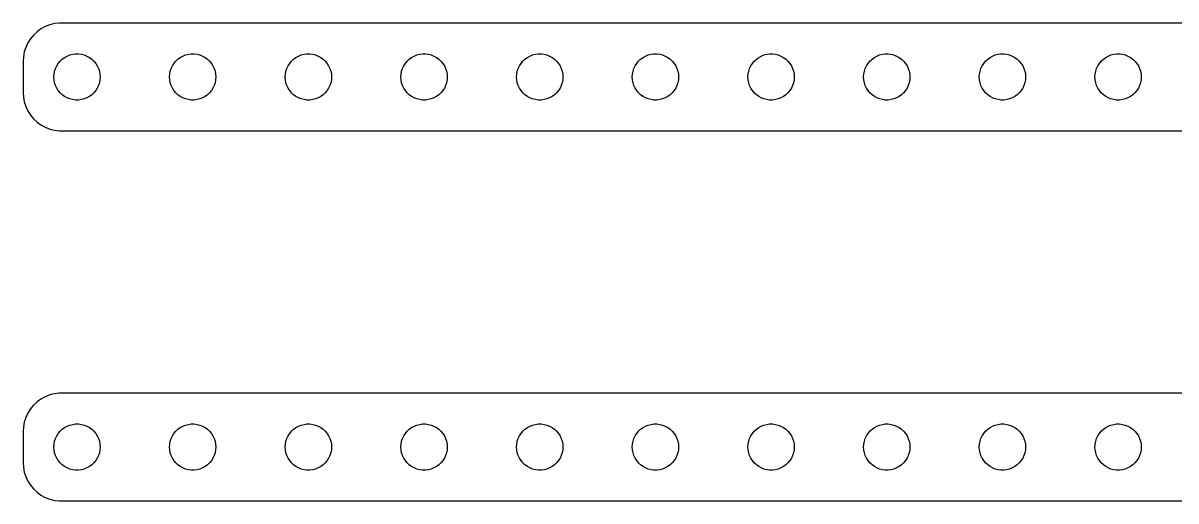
# Model space of a CAD drawing. Header units: metres. Extents: x -75 to 75, y 117 to 219.
# Drawn here: x -74.8 to 0, y 116.5 to 147.5 of the extents above; entities that cross this region are included whole.
import ezdxf

# ---------------------------------------------------------------- set-up
doc = ezdxf.new("R2010")
doc.units = ezdxf.units.M

msp = doc.modelspace()

# ---------------------------------------------------------------- linework, layer by layer
for p, q in [((-73.3144, 147.262), (-73.5896, 147.111)), ((-73.0225, 147.378), (-73.3144, 147.262)), ((-72.7184, 147.456), (-73.0225, 147.378)), ((-72.407, 147.495), (-72.7184, 147.456)), ((72.407, 147.495), (-72.407, 147.495)), ((-74.0724, 146.711), (-74.2725, 146.469)), ((-73.8436, 146.926), (-74.0724, 146.711)), ((-73.5896, 147.111), (-73.8436, 146.926)), ((-74.5744, 145.92), (-74.6714, 145.622)), ((-74.4408, 146.204), (-74.5744, 145.92)), ((-74.2725, 146.469), (-74.4408, 146.204)), ((-74.7303, 145.313), (-74.75, 145)), ((-74.6714, 145.622), (-74.7303, 145.313)), ((-72.4635, 144.882), (-72.3434, 145.027)), ((-72.3434, 145.027), (-72.2061, 145.156)), ((-72.2061, 145.156), (-72.0537, 145.266)), ((-72.0537, 145.266), (-71.8887, 145.357)), ((-71.8887, 145.357), (-71.7135, 145.427)), ((-71.7135, 145.427), (-71.5311, 145.473)), ((-71.5311, 145.473), (-71.3442, 145.497)), ((-71.3442, 145.497), (-71.1558, 145.497)), ((-71.1558, 145.497), (-70.9689, 145.473)), ((-70.9689, 145.473), (-70.7865, 145.427)), ((-70.7865, 145.427), (-70.6113, 145.357)), ((-70.6113, 145.357), (-70.4463, 145.266)), ((-70.4463, 145.266), (-70.2939, 145.156)), ((-70.2939, 145.156), (-70.1565, 145.027)), ((-70.1565, 145.027), (-70.0365, 144.882)), ((-64.9635, 144.882), (-64.8434, 145.027)), ((-64.8434, 145.027), (-64.7061, 145.156)), ((-64.7061, 145.156), (-64.5537, 145.266)), ((-64.5537, 145.266), (-64.3887, 145.357)), ((-64.3887, 145.357), (-64.2135, 145.427)), ((-64.2135, 145.427), (-64.0311, 145.473)), ((-64.0311, 145.473), (-63.8442, 145.497)), ((-63.8442, 145.497), (-63.6558, 145.497)), ((-63.6558, 145.497), (-63.4689, 145.473)), ((-63.4689, 145.473), (-63.2865, 145.427)), ((-63.2865, 145.427), (-63.1113, 145.357)), ((-63.1113, 145.357), (-62.9463, 145.266)), ((-62.9463, 145.266), (-62.7939, 145.156)), ((-62.7939, 145.156), (-62.6565, 145.027)), ((-62.6565, 145.027), (-62.5365, 144.882)), ((-57.4635, 144.882), (-57.3434, 145.027)), ((-57.3434, 145.027), (-57.2061, 145.156)), ((-57.2061, 145.156), (-57.0537, 145.266)), ((-57.0537, 145.266), (-56.8887, 145.357)), ((-56.8887, 145.357), (-56.7135, 145.427)), ((-56.7135, 145.427), (-56.5311, 145.473)), ((-56.5311, 145.473), (-56.3442, 145.497)), ((-56.3442, 145.497), (-56.1558, 145.497)), ((-56.1558, 145.497), (-55.9689, 145.473)), ((-55.9689, 145.473), (-55.7865, 145.427)), ((-55.7865, 145.427), (-55.6113, 145.357)), ((-55.6113, 145.357), (-55.4463, 145.266)), ((-55.4463, 145.266), (-55.2939, 145.156)), ((-55.2939, 145.156), (-55.1565, 145.027)), ((-55.1565, 145.027), (-55.0365, 144.882)), ((-49.9635, 144.882), (-49.8434, 145.027)), ((-49.8434, 145.027), (-49.7061, 145.156)), ((-49.7061, 145.156), (-49.5537, 145.266)), ((-49.5537, 145.266), (-49.3887, 145.357)), ((-49.3887, 145.357), (-49.2135, 145.427)), ((-49.2135, 145.427), (-49.0311, 145.473)), ((-49.0311, 145.473), (-48.8442, 145.497)), ((-48.8442, 145.497), (-48.6558, 145.497)), ((-48.6558, 145.497), (-48.4689, 145.473)), ((-48.4689, 145.473), (-48.2865, 145.427)), ((-48.2865, 145.427), (-48.1113, 145.357)), ((-48.1113, 145.357), (-47.9463, 145.266)), ((-47.9463, 145.266), (-47.7939, 145.156)), ((-47.7939, 145.156), (-47.6565, 145.027)), ((-47.6565, 145.027), (-47.5365, 144.882)), ((-42.4635, 144.882), (-42.3434, 145.027)), ((-42.3434, 145.027), (-42.2061, 145.156)), ((-42.2061, 145.156), (-42.0537, 145.266)), ((-42.0537, 145.266), (-41.8887, 145.357)), ((-41.8887, 145.357), (-41.7135, 145.427)), ((-41.7135, 145.427), (-41.5311, 145.473)), ((-41.5311, 145.473), (-41.3442, 145.497)), ((-41.3442, 145.497), (-41.1558, 145.497)), ((-41.1558, 145.497), (-40.9689, 145.473)), ((-40.9689, 145.473), (-40.7865, 145.427)), ((-40.7865, 145.427), (-40.6113, 145.357)), ((-40.6113, 145.357), (-40.4463, 145.266)), ((-40.4463, 145.266), (-40.2939, 145.156)), ((-40.2939, 145.156), (-40.1565, 145.027)), ((-40.1565, 145.027), (-40.0365, 144.882)), ((-34.9635, 144.882), (-34.8434, 145.027)), ((-34.8434, 145.027), (-34.7061, 145.156)), ((-34.7061, 145.156), (-34.5537, 145.266)), ((-34.5537, 145.266), (-34.3887, 145.357)), ((-34.3887, 145.357), (-34.2135, 145.427)), ((-34.2135, 145.427), (-34.0311, 145.473)), ((-34.0311, 145.473), (-33.8442, 145.497)), ((-33.8442, 145.497), (-33.6558, 145.497)), ((-33.6558, 145.497), (-33.4689, 145.473)), ((-33.4689, 145.473), (-33.2865, 145.427)), ((-33.2865, 145.427), (-33.1113, 145.357)), ((-33.1113, 145.357), (-32.9463, 145.266)), ((-32.9463, 145.266), (-32.7939, 145.156)), ((-32.7939, 145.156), (-32.6565, 145.027)), ((-32.6565, 145.027), (-32.5365, 144.882)), ((-27.4635, 144.882), (-27.3434, 145.027)), ((-27.3434, 145.027), (-27.2061, 145.156)), ((-27.2061, 145.156), (-27.0537, 145.266)), ((-27.0537, 145.266), (-26.8887, 145.357)), ((-26.8887, 145.357), (-26.7135, 145.427)), ((-26.7135, 145.427), (-26.5311, 145.473)), ((-26.5311, 145.473), (-26.3442, 145.497)), ((-26.3442, 145.497), (-26.1558, 145.497)), ((-26.1558, 145.497), (-25.9689, 145.473)), ((-25.9689, 145.473), (-25.7865, 145.427)), ((-25.7865, 145.427), (-25.6113, 145.357)), ((-25.6113, 145.357), (-25.4463, 145.266)), ((-25.4463, 145.266), (-25.2939, 145.156)), ((-25.2939, 145.156), (-25.1565, 145.027)), ((-25.1565, 145.027), (-25.0365, 144.882)), ((-19.9635, 144.882), (-19.8434, 145.027)), ((-19.8434, 145.027), (-19.7061, 145.156)), ((-19.7061, 145.156), (-19.5537, 145.266)), ((-19.5537, 145.266), (-19.3887, 145.357)), ((-19.3887, 145.357), (-19.2135, 145.427)), ((-19.2135, 145.427), (-19.0311, 145.473)), ((-19.0311, 145.473), (-18.8442, 145.497)), ((-18.8442, 145.497), (-18.6558, 145.497)), ((-18.6558, 145.497), (-18.4689, 145.473)), ((-18.4689, 145.473), (-18.2865, 145.427)), ((-18.2865, 145.427), (-18.1113, 145.357)), ((-18.1113, 145.357), (-17.9463, 145.266)), ((-17.9463, 145.266), (-17.7939, 145.156)), ((-17.7939, 145.156), (-17.6565, 145.027)), ((-17.6565, 145.027), (-17.5365, 144.882)), ((-12.4635, 144.882), (-12.3434, 145.027)), ((-12.3434, 145.027), (-12.2061, 145.156)), ((-12.2061, 145.156), (-12.0537, 145.266)), ((-12.0537, 145.266), (-11.8887, 145.357)), ((-11.8887, 145.357), (-11.7135, 145.427)), ((-11.7135, 145.427), (-11.5311, 145.473)), ((-11.5311, 145.473), (-11.3442, 145.497)), ((-11.3442, 145.497), (-11.1558, 145.497)), ((-11.1558, 145.497), (-10.9689, 145.473)), ((-10.9689, 145.473), (-10.7865, 145.427)), ((-10.7865, 145.427), (-10.6113, 145.357)), ((-10.6113, 145.357), (-10.4463, 145.266)), ((-10.4463, 145.266), (-10.2939, 145.156)), ((-10.2939, 145.156), (-10.1565, 145.027)), ((-10.1565, 145.027), (-10.0365, 144.882)), ((-4.96352, 144.882), (-4.84344, 145.027)), ((-4.84344, 145.027), (-4.70613, 145.156)), ((-4.70613, 145.156), (-4.55373, 145.266)), ((-4.55373, 145.266), (-4.38866, 145.357)), ((-4.38866, 145.357), (-4.21352, 145.427)), ((-4.21352, 145.427), (-4.03107, 145.473)), ((-4.03107, 145.473), (-3.84418, 145.497)), ((-3.84418, 145.497), (-3.65581, 145.497)), ((-3.65581, 145.497), (-3.46892, 145.473)), ((-3.46892, 145.473), (-3.28647, 145.427)), ((-3.28647, 145.427), (-3.11133, 145.357)), ((-3.11133, 145.357), (-2.94626, 145.266)), ((-2.94626, 145.266), (-2.79385, 145.156)), ((-2.79385, 145.156), (-2.65654, 145.027)), ((-2.65654, 145.027), (-2.53647, 144.882)), ((-74.75, 145), (-74.75, 143)), ((-72.7382, 144.188), (-72.7029, 144.373)), ((-72.7029, 144.373), (-72.6447, 144.552)), ((-72.6447, 144.552), (-72.5645, 144.723)), ((-72.5645, 144.723), (-72.4635, 144.882)), ((-70.0365, 144.882), (-69.9355, 144.723)), ((-69.9355, 144.723), (-69.8553, 144.552)), ((-69.8553, 144.552), (-69.7971, 144.373)), ((-69.7971, 144.373), (-69.7618, 144.188)), ((-65.2382, 144.188), (-65.2029, 144.373)), ((-65.2029, 144.373), (-65.1447, 144.552)), ((-65.1447, 144.552), (-65.0645, 144.723)), ((-65.0645, 144.723), (-64.9635, 144.882)), ((-62.5365, 144.882), (-62.4355, 144.723)), ((-62.4355, 144.723), (-62.3553, 144.552)), ((-62.3553, 144.552), (-62.2971, 144.373)), ((-62.2971, 144.373), (-62.2618, 144.188)), ((-57.7382, 144.188), (-57.7029, 144.373)), ((-57.7029, 144.373), (-57.6447, 144.552)), ((-57.6447, 144.552), (-57.5645, 144.723)), ((-57.5645, 144.723), (-57.4635, 144.882)), ((-55.0365, 144.882), (-54.9355, 144.723)), ((-54.9355, 144.723), (-54.8553, 144.552)), ((-54.8553, 144.552), (-54.7971, 144.373)), ((-54.7971, 144.373), (-54.7618, 144.188)), ((-50.2382, 144.188), (-50.2029, 144.373)), ((-50.2029, 144.373), (-50.1447, 144.552)), ((-50.1447, 144.552), (-50.0645, 144.723)), ((-50.0645, 144.723), (-49.9635, 144.882)), ((-47.5365, 144.882), (-47.4355, 144.723)), ((-47.4355, 144.723), (-47.3553, 144.552)), ((-47.3553, 144.552), (-47.2971, 144.373)), ((-47.2971, 144.373), (-47.2618, 144.188)), ((-42.7382, 144.188), (-42.7029, 144.373)), ((-42.7029, 144.373), (-42.6447, 144.552)), ((-42.6447, 144.552), (-42.5645, 144.723)), ((-42.5645, 144.723), (-42.4635, 144.882)), ((-40.0365, 144.882), (-39.9355, 144.723)), ((-39.9355, 144.723), (-39.8553, 144.552)), ((-39.8553, 144.552), (-39.7971, 144.373)), ((-39.7971, 144.373), (-39.7618, 144.188)), ((-35.2382, 144.188), (-35.2029, 144.373)), ((-35.2029, 144.373), (-35.1447, 144.552)), ((-35.1447, 144.552), (-35.0645, 144.723)), ((-35.0645, 144.723), (-34.9635, 144.882)), ((-32.5365, 144.882), (-32.4355, 144.723)), ((-32.4355, 144.723), (-32.3553, 144.552)), ((-32.3553, 144.552), (-32.2971, 144.373)), ((-32.2971, 144.373), (-32.2618, 144.188)), ((-27.7382, 144.188), (-27.7029, 144.373)), ((-27.7029, 144.373), (-27.6447, 144.552)), ((-27.6447, 144.552), (-27.5645, 144.723)), ((-27.5645, 144.723), (-27.4635, 144.882)), ((-25.0365, 144.882), (-24.9355, 144.723)), ((-24.9355, 144.723), (-24.8553, 144.552)), ((-24.8553, 144.552), (-24.7971, 144.373)), ((-24.7971, 144.373), (-24.7618, 144.188)), ((-20.2382, 144.188), (-20.2029, 144.373)), ((-20.2029, 144.373), (-20.1447, 144.552)), ((-20.1447, 144.552), (-20.0645, 144.723)), ((-20.0645, 144.723), (-19.9635, 144.882)), ((-17.5365, 144.882), (-17.4355, 144.723)), ((-17.4355, 144.723), (-17.3553, 144.552)), ((-17.3553, 144.552), (-17.2971, 144.373)), ((-17.2971, 144.373), (-17.2618, 144.188)), ((-12.7382, 144.188), (-12.7029, 144.373)), ((-12.7029, 144.373), (-12.6447, 144.552)), ((-12.6447, 144.552), (-12.5645, 144.723)), ((-12.5645, 144.723), (-12.4635, 144.882)), ((-10.0365, 144.882), (-9.93553, 144.723)), ((-9.93553, 144.723), (-9.85533, 144.552)), ((-9.85533, 144.552), (-9.79712, 144.373)), ((-9.79712, 144.373), (-9.76183, 144.188)), ((-5.23816, 144.188), (-5.20287, 144.373)), ((-5.20287, 144.373), (-5.14465, 144.552)), ((-5.14465, 144.552), (-5.06445, 144.723)), ((-5.06445, 144.723), (-4.96352, 144.882)), ((-2.53647, 144.882), (-2.43553, 144.723)), ((-2.43553, 144.723), (-2.35533, 144.552)), ((-2.35533, 144.552), (-2.29712, 144.373)), ((-2.29712, 144.373), (-2.26183, 144.188)), ((-72.75, 144), (-72.7382, 144.188)), ((-72.7382, 143.812), (-72.75, 144)), ((-72.7029, 143.627), (-72.7382, 143.812)), ((-72.6447, 143.448), (-72.7029, 143.627)), ((-69.7971, 143.627), (-69.8553, 143.448)), ((-69.7618, 143.812), (-69.7971, 143.627)), ((-69.7618, 144.188), (-69.75, 144)), ((-69.75, 144), (-69.7618, 143.812)), ((-65.25, 144), (-65.2382, 144.188)), ((-65.2382, 143.812), (-65.25, 144)), ((-65.2029, 143.627), (-65.2382, 143.812)), ((-65.1447, 143.448), (-65.2029, 143.627)), ((-62.2971, 143.627), (-62.3553, 143.448)), ((-62.2618, 143.812), (-62.2971, 143.627)), ((-62.2618, 144.188), (-62.25, 144)), ((-62.25, 144), (-62.2618, 143.812)), ((-57.75, 144), (-57.7382, 144.188)), ((-57.7382, 143.812), (-57.75, 144)), ((-57.7029, 143.627), (-57.7382, 143.812)), ((-57.6447, 143.448), (-57.7029, 143.627)), ((-54.7971, 143.627), (-54.8553, 143.448)), ((-54.7618, 143.812), (-54.7971, 143.627)), ((-54.7618, 144.188), (-54.75, 144)), ((-54.75, 144), (-54.7618, 143.812)), ((-50.25, 144), (-50.2382, 144.188)), ((-50.2382, 143.812), (-50.25, 144)), ((-50.2029, 143.627), (-50.2382, 143.812)), ((-50.1447, 143.448), (-50.2029, 143.627)), ((-47.2971, 143.627), (-47.3553, 143.448)), ((-47.2618, 143.812), (-47.2971, 143.627)), ((-47.2618, 144.188), (-47.25, 144)), ((-47.25, 144), (-47.2618, 143.812)), ((-42.75, 144), (-42.7382, 144.188)), ((-42.7382, 143.812), (-42.75, 144)), ((-42.7029, 143.627), (-42.7382, 143.812)), ((-42.6447, 143.448), (-42.7029, 143.627)), ((-39.7971, 143.627), (-39.8553, 143.448)), ((-39.7618, 143.812), (-39.7971, 143.627)), ((-39.7618, 144.188), (-39.75, 144)), ((-39.75, 144), (-39.7618, 143.812)), ((-35.25, 144), (-35.2382, 144.188)), ((-35.2382, 143.812), (-35.25, 144)), ((-35.2029, 143.627), (-35.2382, 143.812)), ((-35.1447, 143.448), (-35.2029, 143.627)), ((-32.2971, 143.627), (-32.3553, 143.448)), ((-32.2618, 143.812), (-32.2971, 143.627)), ((-32.2618, 144.188), (-32.25, 144)), ((-32.25, 144), (-32.2618, 143.812)), ((-27.75, 144), (-27.7382, 144.188)), ((-27.7382, 143.812), (-27.75, 144)), ((-27.7029, 143.627), (-27.7382, 143.812)), ((-27.6447, 143.448), (-27.7029, 143.627)), ((-24.7971, 143.627), (-24.8553, 143.448)), ((-24.7618, 143.812), (-24.7971, 143.627)), ((-24.7618, 144.188), (-24.75, 144)), ((-24.75, 144), (-24.7618, 143.812)), ((-20.25, 144), (-20.2382, 144.188)), ((-20.2382, 143.812), (-20.25, 144)), ((-20.2029, 143.627), (-20.2382, 143.812)), ((-20.1447, 143.448), (-20.2029, 143.627)), ((-17.2971, 143.627), (-17.3553, 143.448)), ((-17.2618, 143.812), (-17.2971, 143.627)), ((-17.2618, 144.188), (-17.25, 144)), ((-17.25, 144), (-17.2618, 143.812)), ((-12.75, 144), (-12.7382, 144.188)), ((-12.7382, 143.812), (-12.75, 144)), ((-12.7029, 143.627), (-12.7382, 143.812)), ((-12.6447, 143.448), (-12.7029, 143.627)), ((-9.79712, 143.627), (-9.85533, 143.448)), ((-9.76183, 143.812), (-9.79712, 143.627)), ((-9.76183, 144.188), (-9.75, 144)), ((-9.75, 144), (-9.76183, 143.812)), ((-5.25, 144), (-5.23816, 144.188)), ((-5.23816, 143.812), (-5.25, 144)), ((-5.20287, 143.627), (-5.23816, 143.812)), ((-5.14465, 143.448), (-5.20287, 143.627)), ((-2.29712, 143.627), (-2.35533, 143.448)), ((-2.26183, 143.812), (-2.29712, 143.627)), ((-2.26183, 144.188), (-2.25, 144)), ((-2.25, 144), (-2.26183, 143.812)), ((-74.75, 143), (-74.7303, 142.687)), ((-72.5645, 143.277), (-72.6447, 143.448)), ((-72.4635, 143.118), (-72.5645, 143.277)), ((-72.3434, 142.973), (-72.4635, 143.118)), ((-72.2061, 142.844), (-72.3434, 142.973)), ((-72.0537, 142.734), (-72.2061, 142.844)), ((-70.2939, 142.844), (-70.4463, 142.734)), ((-70.1565, 142.973), (-70.2939, 142.844)), ((-70.0365, 143.118), (-70.1565, 142.973)), ((-69.9355, 143.277), (-70.0365, 143.118)), ((-69.8553, 143.448), (-69.9355, 143.277)), ((-65.0645, 143.277), (-65.1447, 143.448)), ((-64.9635, 143.118), (-65.0645, 143.277)), ((-64.8434, 142.973), (-64.9635, 143.118)), ((-64.7061, 142.844), (-64.8434, 142.973)), ((-64.5537, 142.734), (-64.7061, 142.844)), ((-62.7939, 142.844), (-62.9463, 142.734)), ((-62.6565, 142.973), (-62.7939, 142.844)), ((-62.5365, 143.118), (-62.6565, 142.973)), ((-62.4355, 143.277), (-62.5365, 143.118)), ((-62.3553, 143.448), (-62.4355, 143.277)), ((-57.5645, 143.277), (-57.6447, 143.448)), ((-57.4635, 143.118), (-57.5645, 143.277)), ((-57.3434, 142.973), (-57.4635, 143.118)), ((-57.2061, 142.844), (-57.3434, 142.973)), ((-57.0537, 142.734), (-57.2061, 142.844)), ((-55.2939, 142.844), (-55.4463, 142.734)), ((-55.1565, 142.973), (-55.2939, 142.844)), ((-55.0365, 143.118), (-55.1565, 142.973)), ((-54.9355, 143.277), (-55.0365, 143.118)), ((-54.8553, 143.448), (-54.9355, 143.277)), ((-50.0645, 143.277), (-50.1447, 143.448)), ((-49.9635, 143.118), (-50.0645, 143.277)), ((-49.8434, 142.973), (-49.9635, 143.118)), ((-49.7061, 142.844), (-49.8434, 142.973)), ((-49.5537, 142.734), (-49.7061, 142.844)), ((-47.7939, 142.844), (-47.9463, 142.734)), ((-47.6565, 142.973), (-47.7939, 142.844)), ((-47.5365, 143.118), (-47.6565, 142.973)), ((-47.4355, 143.277), (-47.5365, 143.118)), ((-47.3553, 143.448), (-47.4355, 143.277)), ((-42.5645, 143.277), (-42.6447, 143.448)), ((-42.4635, 143.118), (-42.5645, 143.277)), ((-42.3434, 142.973), (-42.4635, 143.118)), ((-42.2061, 142.844), (-42.3434, 142.973)), ((-42.0537, 142.734), (-42.2061, 142.844)), ((-40.2939, 142.844), (-40.4463, 142.734)), ((-40.1565, 142.973), (-40.2939, 142.844)), ((-40.0365, 143.118), (-40.1565, 142.973)), ((-39.9355, 143.277), (-40.0365, 143.118)), ((-39.8553, 143.448), (-39.9355, 143.277)), ((-35.0645, 143.277), (-35.1447, 143.448)), ((-34.9635, 143.118), (-35.0645, 143.277)), ((-34.8434, 142.973), (-34.9635, 143.118)), ((-34.7061, 142.844), (-34.8434, 142.973)), ((-34.5537, 142.734), (-34.7061, 142.844)), ((-32.7939, 142.844), (-32.9463, 142.734)), ((-32.6565, 142.973), (-32.7939, 142.844)), ((-32.5365, 143.118), (-32.6565, 142.973)), ((-32.4355, 143.277), (-32.5365, 143.118)), ((-32.3553, 143.448), (-32.4355, 143.277)), ((-27.5645, 143.277), (-27.6447, 143.448)), ((-27.4635, 143.118), (-27.5645, 143.277)), ((-27.3434, 142.973), (-27.4635, 143.118)), ((-27.2061, 142.844), (-27.3434, 142.973)), ((-27.0537, 142.734), (-27.2061, 142.844)), ((-25.2939, 142.844), (-25.4463, 142.734)), ((-25.1565, 142.973), (-25.2939, 142.844)), ((-25.0365, 143.118), (-25.1565, 142.973)), ((-24.9355, 143.277), (-25.0365, 143.118)), ((-24.8553, 143.448), (-24.9355, 143.277)), ((-20.0645, 143.277), (-20.1447, 143.448)), ((-19.9635, 143.118), (-20.0645, 143.277)), ((-19.8434, 142.973), (-19.9635, 143.118)), ((-19.7061, 142.844), (-19.8434, 142.973)), ((-19.5537, 142.734), (-19.7061, 142.844)), ((-17.7939, 142.844), (-17.9463, 142.734)), ((-17.6565, 142.973), (-17.7939, 142.844)), ((-17.5365, 143.118), (-17.6565, 142.973)), ((-17.4355, 143.277), (-17.5365, 143.118)), ((-17.3553, 143.448), (-17.4355, 143.277)), ((-12.5645, 143.277), (-12.6447, 143.448)), ((-12.4635, 143.118), (-12.5645, 143.277)), ((-12.3434, 142.973), (-12.4635, 143.118)), ((-12.2061, 142.844), (-12.3434, 142.973)), ((-12.0537, 142.734), (-12.2061, 142.844)), ((-10.2939, 142.844), (-10.4463, 142.734)), ((-10.1565, 142.973), (-10.2939, 142.844)), ((-10.0365, 143.118), (-10.1565, 142.973)), ((-9.93553, 143.277), (-10.0365, 143.118)), ((-9.85533, 143.448), (-9.93553, 143.277)), ((-5.06445, 143.277), (-5.14465, 143.448)), ((-4.96352, 143.118), (-5.06445, 143.277)), ((-4.84344, 142.973), (-4.96352, 143.118)), ((-4.70613, 142.844), (-4.84344, 142.973)), ((-4.55373, 142.734), (-4.70613, 142.844)), ((-2.79385, 142.844), (-2.94626, 142.734)), ((-2.65654, 142.973), (-2.79385, 142.844)), ((-2.53647, 143.118), (-2.65654, 142.973)), ((-2.43553, 143.277), (-2.53647, 143.118)), ((-2.35533, 143.448), (-2.43553, 143.277)), ((-74.7303, 142.687), (-74.6714, 142.378)), ((-74.6714, 142.378), (-74.5744, 142.08)), ((-74.5744, 142.08), (-74.4408, 141.796)), ((-71.8887, 142.643), (-72.0537, 142.734)), ((-71.7135, 142.573), (-71.8887, 142.643)), ((-71.5311, 142.527), (-71.7135, 142.573)), ((-71.3442, 142.503), (-71.5311, 142.527)), ((-71.1558, 142.503), (-71.3442, 142.503)), ((-70.9689, 142.527), (-71.1558, 142.503)), ((-70.7865, 142.573), (-70.9689, 142.527)), ((-70.6113, 142.643), (-70.7865, 142.573)), ((-70.4463, 142.734), (-70.6113, 142.643)), ((-64.3887, 142.643), (-64.5537, 142.734)), ((-64.2135, 142.573), (-64.3887, 142.643)), ((-64.0311, 142.527), (-64.2135, 142.573)), ((-63.8442, 142.503), (-64.0311, 142.527)), ((-63.6558, 142.503), (-63.8442, 142.503)), ((-63.4689, 142.527), (-63.6558, 142.503)), ((-63.2865, 142.573), (-63.4689, 142.527)), ((-63.1113, 142.643), (-63.2865, 142.573)), ((-62.9463, 142.734), (-63.1113, 142.643)), ((-56.8887, 142.643), (-57.0537, 142.734)), ((-56.7135, 142.573), (-56.8887, 142.643)), ((-56.5311, 142.527), (-56.7135, 142.573)), ((-56.3442, 142.503), (-56.5311, 142.527)), ((-56.1558, 142.503), (-56.3442, 142.503)), ((-55.9689, 142.527), (-56.1558, 142.503)), ((-55.7865, 142.573), (-55.9689, 142.527)), ((-55.6113, 142.643), (-55.7865, 142.573)), ((-55.4463, 142.734), (-55.6113, 142.643)), ((-49.3887, 142.643), (-49.5537, 142.734)), ((-49.2135, 142.573), (-49.3887, 142.643)), ((-49.0311, 142.527), (-49.2135, 142.573)), ((-48.8442, 142.503), (-49.0311, 142.527)), ((-48.6558, 142.503), (-48.8442, 142.503)), ((-48.4689, 142.527), (-48.6558, 142.503)), ((-48.2865, 142.573), (-48.4689, 142.527)), ((-48.1113, 142.643), (-48.2865, 142.573)), ((-47.9463, 142.734), (-48.1113, 142.643)), ((-41.8887, 142.643), (-42.0537, 142.734)), ((-41.7135, 142.573), (-41.8887, 142.643)), ((-41.5311, 142.527), (-41.7135, 142.573)), ((-41.3442, 142.503), (-41.5311, 142.527)), ((-41.1558, 142.503), (-41.3442, 142.503)), ((-40.9689, 142.527), (-41.1558, 142.503)), ((-40.7865, 142.573), (-40.9689, 142.527)), ((-40.6113, 142.643), (-40.7865, 142.573)), ((-40.4463, 142.734), (-40.6113, 142.643)), ((-34.3887, 142.643), (-34.5537, 142.734)), ((-34.2135, 142.573), (-34.3887, 142.643)), ((-34.0311, 142.527), (-34.2135, 142.573)), ((-33.8442, 142.503), (-34.0311, 142.527)), ((-33.6558, 142.503), (-33.8442, 142.503)), ((-33.4689, 142.527), (-33.6558, 142.503)), ((-33.2865, 142.573), (-33.4689, 142.527)), ((-33.1113, 142.643), (-33.2865, 142.573)), ((-32.9463, 142.734), (-33.1113, 142.643)), ((-26.8887, 142.643), (-27.0537, 142.734)), ((-26.7135, 142.573), (-26.8887, 142.643)), ((-26.5311, 142.527), (-26.7135, 142.573)), ((-26.3442, 142.503), (-26.5311, 142.527)), ((-26.1558, 142.503), (-26.3442, 142.503)), ((-25.9689, 142.527), (-26.1558, 142.503)), ((-25.7865, 142.573), (-25.9689, 142.527)), ((-25.6113, 142.643), (-25.7865, 142.573)), ((-25.4463, 142.734), (-25.6113, 142.643)), ((-19.3887, 142.643), (-19.5537, 142.734)), ((-19.2135, 142.573), (-19.3887, 142.643)), ((-19.0311, 142.527), (-19.2135, 142.573)), ((-18.8442, 142.503), (-19.0311, 142.527)), ((-18.6558, 142.503), (-18.8442, 142.503)), ((-18.4689, 142.527), (-18.6558, 142.503)), ((-18.2865, 142.573), (-18.4689, 142.527)), ((-18.1113, 142.643), (-18.2865, 142.573)), ((-17.9463, 142.734), (-18.1113, 142.643)), ((-11.8887, 142.643), (-12.0537, 142.734)), ((-11.7135, 142.573), (-11.8887, 142.643)), ((-11.5311, 142.527), (-11.7135, 142.573)), ((-11.3442, 142.503), (-11.5311, 142.527)), ((-11.1558, 142.503), (-11.3442, 142.503)), ((-10.9689, 142.527), (-11.1558, 142.503)), ((-10.7865, 142.573), (-10.9689, 142.527)), ((-10.6113, 142.643), (-10.7865, 142.573)), ((-10.4463, 142.734), (-10.6113, 142.643)), ((-4.38866, 142.643), (-4.55373, 142.734)), ((-4.21352, 142.573), (-4.38866, 142.643)), ((-4.03107, 142.527), (-4.21352, 142.573)), ((-3.84418, 142.503), (-4.03107, 142.527)), ((-3.65581, 142.503), (-3.84418, 142.503)), ((-3.46892, 142.527), (-3.65581, 142.503)), ((-3.28647, 142.573), (-3.46892, 142.527)), ((-3.11133, 142.643), (-3.28647, 142.573)), ((-2.94626, 142.734), (-3.11133, 142.643)), ((-74.4408, 141.796), (-74.2725, 141.531)), ((-74.2725, 141.531), (-74.0724, 141.289)), ((-74.0724, 141.289), (-73.8436, 141.074)), ((-73.8436, 141.074), (-73.5896, 140.889)), ((-73.5896, 140.889), (-73.3144, 140.738)), ((-73.3144, 140.738), (-73.0225, 140.622)), ((-73.0225, 140.622), (-72.7184, 140.544)), ((-72.7184, 140.544), (-72.407, 140.505)), ((-72.407, 140.505), (72.407, 140.505)), ((-73.0225, 123.378), (-73.3144, 123.262)), ((-72.7184, 123.456), (-73.0225, 123.378)), ((-72.407, 123.495), (-72.7184, 123.456)), ((72.407, 123.495), (-72.407, 123.495)), ((-74.0724, 122.711), (-74.2725, 122.469)), ((-73.8436, 122.926), (-74.0724, 122.711)), ((-73.5896, 123.111), (-73.8436, 122.926)), ((-73.3144, 123.262), (-73.5896, 123.111)), ((-74.5744, 121.92), (-74.6714, 121.622)), ((-74.4408, 122.204), (-74.5744, 121.92)), ((-74.2725, 122.469), (-74.4408, 122.204)), ((-74.7303, 121.313), (-74.75, 121)), ((-74.6714, 121.622), (-74.7303, 121.313)), ((-72.3434, 121.027), (-72.2061, 121.156)), ((-72.2061, 121.156), (-72.0537, 121.266)), ((-72.0537, 121.266), (-71.8887, 121.357)), ((-71.8887, 121.357), (-71.7135, 121.427)), ((-71.7135, 121.427), (-71.5311, 121.473)), ((-71.5311, 121.473), (-71.3442, 121.497)), ((-71.3442, 121.497), (-71.1558, 121.497)), ((-71.1558, 121.497), (-70.9689, 121.473)), ((-70.9689, 121.473), (-70.7865, 121.427)), ((-70.7865, 121.427), (-70.6113, 121.357)), ((-70.6113, 121.357), (-70.4463, 121.266)), ((-70.4463, 121.266), (-70.2939, 121.156)), ((-70.2939, 121.156), (-70.1565, 121.027)), ((-64.8434, 121.027), (-64.7061, 121.156)), ((-64.7061, 121.156), (-64.5537, 121.266)), ((-64.5537, 121.266), (-64.3887, 121.357)), ((-64.3887, 121.357), (-64.2135, 121.427)), ((-64.2135, 121.427), (-64.0311, 121.473)), ((-64.0311, 121.473), (-63.8442, 121.497)), ((-63.8442, 121.497), (-63.6558, 121.497)), ((-63.6558, 121.497), (-63.4689, 121.473)), ((-63.4689, 121.473), (-63.2865, 121.427)), ((-63.2865, 121.427), (-63.1113, 121.357)), ((-63.1113, 121.357), (-62.9463, 121.266)), ((-62.9463, 121.266), (-62.7939, 121.156)), ((-62.7939, 121.156), (-62.6565, 121.027)), ((-57.3434, 121.027), (-57.2061, 121.156)), ((-57.2061, 121.156), (-57.0537, 121.266)), ((-57.0537, 121.266), (-56.8887, 121.357)), ((-56.8887, 121.357), (-56.7135, 121.427)), ((-56.7135, 121.427), (-56.5311, 121.473)), ((-56.5311, 121.473), (-56.3442, 121.497)), ((-56.3442, 121.497), (-56.1558, 121.497)), ((-56.1558, 121.497), (-55.9689, 121.473)), ((-55.9689, 121.473), (-55.7865, 121.427)), ((-55.7865, 121.427), (-55.6113, 121.357)), ((-55.6113, 121.357), (-55.4463, 121.266)), ((-55.4463, 121.266), (-55.2939, 121.156)), ((-55.2939, 121.156), (-55.1565, 121.027)), ((-49.8434, 121.027), (-49.7061, 121.156)), ((-49.7061, 121.156), (-49.5537, 121.266)), ((-49.5537, 121.266), (-49.3887, 121.357)), ((-49.3887, 121.357), (-49.2135, 121.427)), ((-49.2135, 121.427), (-49.0311, 121.473)), ((-49.0311, 121.473), (-48.8442, 121.497)), ((-48.8442, 121.497), (-48.6558, 121.497)), ((-48.6558, 121.497), (-48.4689, 121.473)), ((-48.4689, 121.473), (-48.2865, 121.427)), ((-48.2865, 121.427), (-48.1113, 121.357)), ((-48.1113, 121.357), (-47.9463, 121.266)), ((-47.9463, 121.266), (-47.7939, 121.156)), ((-47.7939, 121.156), (-47.6565, 121.027)), ((-42.3434, 121.027), (-42.2061, 121.156)), ((-42.2061, 121.156), (-42.0537, 121.266)), ((-42.0537, 121.266), (-41.8887, 121.357)), ((-41.8887, 121.357), (-41.7135, 121.427)), ((-41.7135, 121.427), (-41.5311, 121.473)), ((-41.5311, 121.473), (-41.3442, 121.497)), ((-41.3442, 121.497), (-41.1558, 121.497)), ((-41.1558, 121.497), (-40.9689, 121.473)), ((-40.9689, 121.473), (-40.7865, 121.427)), ((-40.7865, 121.427), (-40.6113, 121.357)), ((-40.6113, 121.357), (-40.4463, 121.266)), ((-40.4463, 121.266), (-40.2939, 121.156)), ((-40.2939, 121.156), (-40.1565, 121.027)), ((-34.8434, 121.027), (-34.7061, 121.156)), ((-34.7061, 121.156), (-34.5537, 121.266)), ((-34.5537, 121.266), (-34.3887, 121.357)), ((-34.3887, 121.357), (-34.2135, 121.427)), ((-34.2135, 121.427), (-34.0311, 121.473)), ((-34.0311, 121.473), (-33.8442, 121.497)), ((-33.8442, 121.497), (-33.6558, 121.497)), ((-33.6558, 121.497), (-33.4689, 121.473)), ((-33.4689, 121.473), (-33.2865, 121.427)), ((-33.2865, 121.427), (-33.1113, 121.357)), ((-33.1113, 121.357), (-32.9463, 121.266)), ((-32.9463, 121.266), (-32.7939, 121.156)), ((-32.7939, 121.156), (-32.6565, 121.027)), ((-27.3434, 121.027), (-27.2061, 121.156)), ((-27.2061, 121.156), (-27.0537, 121.266)), ((-27.0537, 121.266), (-26.8887, 121.357)), ((-26.8887, 121.357), (-26.7135, 121.427)), ((-26.7135, 121.427), (-26.5311, 121.473)), ((-26.5311, 121.473), (-26.3442, 121.497)), ((-26.3442, 121.497), (-26.1558, 121.497)), ((-26.1558, 121.497), (-25.9689, 121.473)), ((-25.9689, 121.473), (-25.7865, 121.427)), ((-25.7865, 121.427), (-25.6113, 121.357)), ((-25.6113, 121.357), (-25.4463, 121.266)), ((-25.4463, 121.266), (-25.2939, 121.156)), ((-25.2939, 121.156), (-25.1565, 121.027)), ((-19.8434, 121.027), (-19.7061, 121.156)), ((-19.7061, 121.156), (-19.5537, 121.266)), ((-19.5537, 121.266), (-19.3887, 121.357)), ((-19.3887, 121.357), (-19.2135, 121.427)), ((-19.2135, 121.427), (-19.0311, 121.473)), ((-19.0311, 121.473), (-18.8442, 121.497)), ((-18.8442, 121.497), (-18.6558, 121.497)), ((-18.6558, 121.497), (-18.4689, 121.473)), ((-18.4689, 121.473), (-18.2865, 121.427)), ((-18.2865, 121.427), (-18.1113, 121.357)), ((-18.1113, 121.357), (-17.9463, 121.266)), ((-17.9463, 121.266), (-17.7939, 121.156)), ((-17.7939, 121.156), (-17.6565, 121.027)), ((-12.3434, 121.027), (-12.2061, 121.156)), ((-12.2061, 121.156), (-12.0537, 121.266)), ((-12.0537, 121.266), (-11.8887, 121.357)), ((-11.8887, 121.357), (-11.7135, 121.427)), ((-11.7135, 121.427), (-11.5311, 121.473)), ((-11.5311, 121.473), (-11.3442, 121.497)), ((-11.3442, 121.497), (-11.1558, 121.497)), ((-11.1558, 121.497), (-10.9689, 121.473)), ((-10.9689, 121.473), (-10.7865, 121.427)), ((-10.7865, 121.427), (-10.6113, 121.357)), ((-10.6113, 121.357), (-10.4463, 121.266)), ((-10.4463, 121.266), (-10.2939, 121.156)), ((-10.2939, 121.156), (-10.1565, 121.027)), ((-4.84344, 121.027), (-4.70613, 121.156)), ((-4.70613, 121.156), (-4.55373, 121.266)), ((-4.55373, 121.266), (-4.38866, 121.357)), ((-4.38866, 121.357), (-4.21352, 121.427)), ((-4.21352, 121.427), (-4.03107, 121.473)), ((-4.03107, 121.473), (-3.84418, 121.497)), ((-3.84418, 121.497), (-3.65581, 121.497)), ((-3.65581, 121.497), (-3.46892, 121.473)), ((-3.46892, 121.473), (-3.28647, 121.427)), ((-3.28647, 121.427), (-3.11133, 121.357)), ((-3.11133, 121.357), (-2.94626, 121.266)), ((-2.94626, 121.266), (-2.79385, 121.156)), ((-2.79385, 121.156), (-2.65654, 121.027)), ((-74.75, 121), (-74.75, 119)), ((-72.7382, 120.188), (-72.7029, 120.373)), ((-72.7029, 120.373), (-72.6447, 120.552)), ((-72.6447, 120.552), (-72.5645, 120.723)), ((-72.5645, 120.723), (-72.4635, 120.882)), ((-72.4635, 120.882), (-72.3434, 121.027)), ((-70.1565, 121.027), (-70.0365, 120.882)), ((-70.0365, 120.882), (-69.9355, 120.723)), ((-69.9355, 120.723), (-69.8553, 120.552)), ((-69.8553, 120.552), (-69.7971, 120.373)), ((-69.7971, 120.373), (-69.7618, 120.188)), ((-65.2382, 120.188), (-65.2029, 120.373)), ((-65.2029, 120.373), (-65.1447, 120.552)), ((-65.1447, 120.552), (-65.0645, 120.723)), ((-65.0645, 120.723), (-64.9635, 120.882)), ((-64.9635, 120.882), (-64.8434, 121.027)), ((-62.6565, 121.027), (-62.5365, 120.882)), ((-62.5365, 120.882), (-62.4355, 120.723)), ((-62.4355, 120.723), (-62.3553, 120.552)), ((-62.3553, 120.552), (-62.2971, 120.373)), ((-62.2971, 120.373), (-62.2618, 120.188)), ((-57.7382, 120.188), (-57.7029, 120.373)), ((-57.7029, 120.373), (-57.6447, 120.552)), ((-57.6447, 120.552), (-57.5645, 120.723)), ((-57.5645, 120.723), (-57.4635, 120.882)), ((-57.4635, 120.882), (-57.3434, 121.027)), ((-55.1565, 121.027), (-55.0365, 120.882)), ((-55.0365, 120.882), (-54.9355, 120.723)), ((-54.9355, 120.723), (-54.8553, 120.552)), ((-54.8553, 120.552), (-54.7971, 120.373)), ((-54.7971, 120.373), (-54.7618, 120.188)), ((-50.2382, 120.188), (-50.2029, 120.373)), ((-50.2029, 120.373), (-50.1447, 120.552)), ((-50.1447, 120.552), (-50.0645, 120.723)), ((-50.0645, 120.723), (-49.9635, 120.882)), ((-49.9635, 120.882), (-49.8434, 121.027)), ((-47.6565, 121.027), (-47.5365, 120.882)), ((-47.5365, 120.882), (-47.4355, 120.723)), ((-47.4355, 120.723), (-47.3553, 120.552)), ((-47.3553, 120.552), (-47.2971, 120.373)), ((-47.2971, 120.373), (-47.2618, 120.188)), ((-42.7382, 120.188), (-42.7029, 120.373)), ((-42.7029, 120.373), (-42.6447, 120.552)), ((-42.6447, 120.552), (-42.5645, 120.723)), ((-42.5645, 120.723), (-42.4635, 120.882)), ((-42.4635, 120.882), (-42.3434, 121.027)), ((-40.1565, 121.027), (-40.0365, 120.882)), ((-40.0365, 120.882), (-39.9355, 120.723)), ((-39.9355, 120.723), (-39.8553, 120.552)), ((-39.8553, 120.552), (-39.7971, 120.373)), ((-39.7971, 120.373), (-39.7618, 120.188)), ((-35.2382, 120.188), (-35.2029, 120.373)), ((-35.2029, 120.373), (-35.1447, 120.552)), ((-35.1447, 120.552), (-35.0645, 120.723)), ((-35.0645, 120.723), (-34.9635, 120.882)), ((-34.9635, 120.882), (-34.8434, 121.027)), ((-32.6565, 121.027), (-32.5365, 120.882)), ((-32.5365, 120.882), (-32.4355, 120.723)), ((-32.4355, 120.723), (-32.3553, 120.552)), ((-32.3553, 120.552), (-32.2971, 120.373)), ((-32.2971, 120.373), (-32.2618, 120.188)), ((-27.7382, 120.188), (-27.7029, 120.373)), ((-27.7029, 120.373), (-27.6447, 120.552)), ((-27.6447, 120.552), (-27.5645, 120.723)), ((-27.5645, 120.723), (-27.4635, 120.882)), ((-27.4635, 120.882), (-27.3434, 121.027)), ((-25.1565, 121.027), (-25.0365, 120.882)), ((-25.0365, 120.882), (-24.9355, 120.723)), ((-24.9355, 120.723), (-24.8553, 120.552)), ((-24.8553, 120.552), (-24.7971, 120.373)), ((-24.7971, 120.373), (-24.7618, 120.188)), ((-20.2382, 120.188), (-20.2029, 120.373)), ((-20.2029, 120.373), (-20.1447, 120.552)), ((-20.1447, 120.552), (-20.0645, 120.723)), ((-20.0645, 120.723), (-19.9635, 120.882)), ((-19.9635, 120.882), (-19.8434, 121.027)), ((-17.6565, 121.027), (-17.5365, 120.882)), ((-17.5365, 120.882), (-17.4355, 120.723)), ((-17.4355, 120.723), (-17.3553, 120.552)), ((-17.3553, 120.552), (-17.2971, 120.373)), ((-17.2971, 120.373), (-17.2618, 120.188)), ((-12.7382, 120.188), (-12.7029, 120.373)), ((-12.7029, 120.373), (-12.6447, 120.552)), ((-12.6447, 120.552), (-12.5645, 120.723)), ((-12.5645, 120.723), (-12.4635, 120.882)), ((-12.4635, 120.882), (-12.3434, 121.027)), ((-10.1565, 121.027), (-10.0365, 120.882)), ((-10.0365, 120.882), (-9.93553, 120.723)), ((-9.93553, 120.723), (-9.85533, 120.552)), ((-9.85533, 120.552), (-9.79712, 120.373)), ((-9.79712, 120.373), (-9.76183, 120.188)), ((-5.23816, 120.188), (-5.20287, 120.373)), ((-5.20287, 120.373), (-5.14465, 120.552)), ((-5.14465, 120.552), (-5.06445, 120.723)), ((-5.06445, 120.723), (-4.96352, 120.882)), ((-4.96352, 120.882), (-4.84344, 121.027)), ((-2.65654, 121.027), (-2.53647, 120.882)), ((-2.53647, 120.882), (-2.43553, 120.723)), ((-2.43553, 120.723), (-2.35533, 120.552)), ((-2.35533, 120.552), (-2.29712, 120.373)), ((-2.29712, 120.373), (-2.26183, 120.188)), ((-72.75, 120), (-72.7382, 120.188)), ((-72.7382, 119.812), (-72.75, 120)), ((-72.7029, 119.627), (-72.7382, 119.812)), ((-72.6447, 119.448), (-72.7029, 119.627)), ((-69.7971, 119.627), (-69.8553, 119.448)), ((-69.7618, 119.812), (-69.7971, 119.627)), ((-69.7618, 120.188), (-69.75, 120)), ((-69.75, 120), (-69.7618, 119.812)), ((-65.25, 120), (-65.2382, 120.188)), ((-65.2382, 119.812), (-65.25, 120)), ((-65.2029, 119.627), (-65.2382, 119.812)), ((-65.1447, 119.448), (-65.2029, 119.627)), ((-62.2971, 119.627), (-62.3553, 119.448)), ((-62.2618, 119.812), (-62.2971, 119.627)), ((-62.2618, 120.188), (-62.25, 120)), ((-62.25, 120), (-62.2618, 119.812)), ((-57.75, 120), (-57.7382, 120.188)), ((-57.7382, 119.812), (-57.75, 120)), ((-57.7029, 119.627), (-57.7382, 119.812)), ((-57.6447, 119.448), (-57.7029, 119.627)), ((-54.7971, 119.627), (-54.8553, 119.448)), ((-54.7618, 119.812), (-54.7971, 119.627)), ((-54.7618, 120.188), (-54.75, 120)), ((-54.75, 120), (-54.7618, 119.812)), ((-50.25, 120), (-50.2382, 120.188)), ((-50.2382, 119.812), (-50.25, 120)), ((-50.2029, 119.627), (-50.2382, 119.812)), ((-50.1447, 119.448), (-50.2029, 119.627)), ((-47.2971, 119.627), (-47.3553, 119.448)), ((-47.2618, 119.812), (-47.2971, 119.627)), ((-47.2618, 120.188), (-47.25, 120)), ((-47.25, 120), (-47.2618, 119.812)), ((-42.75, 120), (-42.7382, 120.188)), ((-42.7382, 119.812), (-42.75, 120)), ((-42.7029, 119.627), (-42.7382, 119.812)), ((-42.6447, 119.448), (-42.7029, 119.627)), ((-39.7971, 119.627), (-39.8553, 119.448)), ((-39.7618, 119.812), (-39.7971, 119.627)), ((-39.7618, 120.188), (-39.75, 120)), ((-39.75, 120), (-39.7618, 119.812)), ((-35.25, 120), (-35.2382, 120.188)), ((-35.2382, 119.812), (-35.25, 120)), ((-35.2029, 119.627), (-35.2382, 119.812)), ((-35.1447, 119.448), (-35.2029, 119.627)), ((-32.2971, 119.627), (-32.3553, 119.448)), ((-32.2618, 119.812), (-32.2971, 119.627)), ((-32.2618, 120.188), (-32.25, 120)), ((-32.25, 120), (-32.2618, 119.812)), ((-27.75, 120), (-27.7382, 120.188)), ((-27.7382, 119.812), (-27.75, 120)), ((-27.7029, 119.627), (-27.7382, 119.812)), ((-27.6447, 119.448), (-27.7029, 119.627)), ((-24.7971, 119.627), (-24.8553, 119.448)), ((-24.7618, 119.812), (-24.7971, 119.627)), ((-24.7618, 120.188), (-24.75, 120)), ((-24.75, 120), (-24.7618, 119.812)), ((-20.25, 120), (-20.2382, 120.188)), ((-20.2382, 119.812), (-20.25, 120)), ((-20.2029, 119.627), (-20.2382, 119.812)), ((-20.1447, 119.448), (-20.2029, 119.627)), ((-17.2971, 119.627), (-17.3553, 119.448)), ((-17.2618, 119.812), (-17.2971, 119.627)), ((-17.2618, 120.188), (-17.25, 120)), ((-17.25, 120), (-17.2618, 119.812)), ((-12.75, 120), (-12.7382, 120.188)), ((-12.7382, 119.812), (-12.75, 120)), ((-12.7029, 119.627), (-12.7382, 119.812)), ((-12.6447, 119.448), (-12.7029, 119.627)), ((-9.79712, 119.627), (-9.85533, 119.448)), ((-9.76183, 119.812), (-9.79712, 119.627)), ((-9.76183, 120.188), (-9.75, 120)), ((-9.75, 120), (-9.76183, 119.812)), ((-5.25, 120), (-5.23816, 120.188)), ((-5.23816, 119.812), (-5.25, 120)), ((-5.20287, 119.627), (-5.23816, 119.812)), ((-5.14465, 119.448), (-5.20287, 119.627)), ((-2.29712, 119.627), (-2.35533, 119.448)), ((-2.26183, 119.812), (-2.29712, 119.627)), ((-2.26183, 120.188), (-2.25, 120)), ((-2.25, 120), (-2.26183, 119.812)), ((-74.75, 119), (-74.7303, 118.687)), ((-72.5645, 119.277), (-72.6447, 119.448)), ((-72.4635, 119.118), (-72.5645, 119.277)), ((-72.3434, 118.973), (-72.4635, 119.118)), ((-72.2061, 118.844), (-72.3434, 118.973)), ((-70.1565, 118.973), (-70.2939, 118.844)), ((-70.0365, 119.118), (-70.1565, 118.973)), ((-69.9355, 119.277), (-70.0365, 119.118)), ((-69.8553, 119.448), (-69.9355, 119.277)), ((-65.0645, 119.277), (-65.1447, 119.448)), ((-64.9635, 119.118), (-65.0645, 119.277)), ((-64.8434, 118.973), (-64.9635, 119.118)), ((-64.7061, 118.844), (-64.8434, 118.973)), ((-62.6565, 118.973), (-62.7939, 118.844)), ((-62.5365, 119.118), (-62.6565, 118.973)), ((-62.4355, 119.277), (-62.5365, 119.118)), ((-62.3553, 119.448), (-62.4355, 119.277)), ((-57.5645, 119.277), (-57.6447, 119.448)), ((-57.4635, 119.118), (-57.5645, 119.277)), ((-57.3434, 118.973), (-57.4635, 119.118)), ((-57.2061, 118.844), (-57.3434, 118.973)), ((-55.1565, 118.973), (-55.2939, 118.844)), ((-55.0365, 119.118), (-55.1565, 118.973)), ((-54.9355, 119.277), (-55.0365, 119.118)), ((-54.8553, 119.448), (-54.9355, 119.277)), ((-50.0645, 119.277), (-50.1447, 119.448)), ((-49.9635, 119.118), (-50.0645, 119.277)), ((-49.8434, 118.973), (-49.9635, 119.118)), ((-49.7061, 118.844), (-49.8434, 118.973)), ((-47.6565, 118.973), (-47.7939, 118.844)), ((-47.5365, 119.118), (-47.6565, 118.973)), ((-47.4355, 119.277), (-47.5365, 119.118)), ((-47.3553, 119.448), (-47.4355, 119.277)), ((-42.5645, 119.277), (-42.6447, 119.448)), ((-42.4635, 119.118), (-42.5645, 119.277)), ((-42.3434, 118.973), (-42.4635, 119.118)), ((-42.2061, 118.844), (-42.3434, 118.973)), ((-40.1565, 118.973), (-40.2939, 118.844)), ((-40.0365, 119.118), (-40.1565, 118.973)), ((-39.9355, 119.277), (-40.0365, 119.118)), ((-39.8553, 119.448), (-39.9355, 119.277)), ((-35.0645, 119.277), (-35.1447, 119.448)), ((-34.9635, 119.118), (-35.0645, 119.277)), ((-34.8434, 118.973), (-34.9635, 119.118)), ((-34.7061, 118.844), (-34.8434, 118.973)), ((-32.6565, 118.973), (-32.7939, 118.844)), ((-32.5365, 119.118), (-32.6565, 118.973)), ((-32.4355, 119.277), (-32.5365, 119.118)), ((-32.3553, 119.448), (-32.4355, 119.277)), ((-27.5645, 119.277), (-27.6447, 119.448)), ((-27.4635, 119.118), (-27.5645, 119.277)), ((-27.3434, 118.973), (-27.4635, 119.118)), ((-27.2061, 118.844), (-27.3434, 118.973)), ((-25.1565, 118.973), (-25.2939, 118.844)), ((-25.0365, 119.118), (-25.1565, 118.973)), ((-24.9355, 119.277), (-25.0365, 119.118)), ((-24.8553, 119.448), (-24.9355, 119.277)), ((-20.0645, 119.277), (-20.1447, 119.448)), ((-19.9635, 119.118), (-20.0645, 119.277)), ((-19.8434, 118.973), (-19.9635, 119.118)), ((-19.7061, 118.844), (-19.8434, 118.973)), ((-17.6565, 118.973), (-17.7939, 118.844)), ((-17.5365, 119.118), (-17.6565, 118.973)), ((-17.4355, 119.277), (-17.5365, 119.118)), ((-17.3553, 119.448), (-17.4355, 119.277)), ((-12.5645, 119.277), (-12.6447, 119.448)), ((-12.4635, 119.118), (-12.5645, 119.277)), ((-12.3434, 118.973), (-12.4635, 119.118)), ((-12.2061, 118.844), (-12.3434, 118.973)), ((-10.1565, 118.973), (-10.2939, 118.844)), ((-10.0365, 119.118), (-10.1565, 118.973)), ((-9.93553, 119.277), (-10.0365, 119.118)), ((-9.85533, 119.448), (-9.93553, 119.277)), ((-5.06445, 119.277), (-5.14465, 119.448)), ((-4.96352, 119.118), (-5.06445, 119.277)), ((-4.84344, 118.973), (-4.96352, 119.118)), ((-4.70613, 118.844), (-4.84344, 118.973)), ((-2.65654, 118.973), (-2.79385, 118.844)), ((-2.53647, 119.118), (-2.65654, 118.973)), ((-2.43553, 119.277), (-2.53647, 119.118)), ((-2.35533, 119.448), (-2.43553, 119.277)), ((-74.7303, 118.687), (-74.6714, 118.378)), ((-74.6714, 118.378), (-74.5744, 118.08)), ((-72.0537, 118.734), (-72.2061, 118.844)), ((-71.8887, 118.643), (-72.0537, 118.734)), ((-71.7135, 118.573), (-71.8887, 118.643)), ((-71.5311, 118.527), (-71.7135, 118.573)), ((-71.3442, 118.503), (-71.5311, 118.527)), ((-71.1558, 118.503), (-71.3442, 118.503)), ((-70.9689, 118.527), (-71.1558, 118.503)), ((-70.7865, 118.573), (-70.9689, 118.527)), ((-70.6113, 118.643), (-70.7865, 118.573)), ((-70.4463, 118.734), (-70.6113, 118.643)), ((-70.2939, 118.844), (-70.4463, 118.734)), ((-64.5537, 118.734), (-64.7061, 118.844)), ((-64.3887, 118.643), (-64.5537, 118.734)), ((-64.2135, 118.573), (-64.3887, 118.643)), ((-64.0311, 118.527), (-64.2135, 118.573)), ((-63.8442, 118.503), (-64.0311, 118.527)), ((-63.6558, 118.503), (-63.8442, 118.503)), ((-63.4689, 118.527), (-63.6558, 118.503)), ((-63.2865, 118.573), (-63.4689, 118.527)), ((-63.1113, 118.643), (-63.2865, 118.573)), ((-62.9463, 118.734), (-63.1113, 118.643)), ((-62.7939, 118.844), (-62.9463, 118.734)), ((-57.0537, 118.734), (-57.2061, 118.844)), ((-56.8887, 118.643), (-57.0537, 118.734)), ((-56.7135, 118.573), (-56.8887, 118.643)), ((-56.5311, 118.527), (-56.7135, 118.573)), ((-56.3442, 118.503), (-56.5311, 118.527)), ((-56.1558, 118.503), (-56.3442, 118.503)), ((-55.9689, 118.527), (-56.1558, 118.503)), ((-55.7865, 118.573), (-55.9689, 118.527)), ((-55.6113, 118.643), (-55.7865, 118.573)), ((-55.4463, 118.734), (-55.6113, 118.643)), ((-55.2939, 118.844), (-55.4463, 118.734)), ((-49.5537, 118.734), (-49.7061, 118.844)), ((-49.3887, 118.643), (-49.5537, 118.734)), ((-49.2135, 118.573), (-49.3887, 118.643)), ((-49.0311, 118.527), (-49.2135, 118.573)), ((-48.8442, 118.503), (-49.0311, 118.527)), ((-48.6558, 118.503), (-48.8442, 118.503)), ((-48.4689, 118.527), (-48.6558, 118.503)), ((-48.2865, 118.573), (-48.4689, 118.527)), ((-48.1113, 118.643), (-48.2865, 118.573)), ((-47.9463, 118.734), (-48.1113, 118.643)), ((-47.7939, 118.844), (-47.9463, 118.734)), ((-42.0537, 118.734), (-42.2061, 118.844)), ((-41.8887, 118.643), (-42.0537, 118.734)), ((-41.7135, 118.573), (-41.8887, 118.643)), ((-41.5311, 118.527), (-41.7135, 118.573)), ((-41.3442, 118.503), (-41.5311, 118.527)), ((-41.1558, 118.503), (-41.3442, 118.503)), ((-40.9689, 118.527), (-41.1558, 118.503)), ((-40.7865, 118.573), (-40.9689, 118.527)), ((-40.6113, 118.643), (-40.7865, 118.573)), ((-40.4463, 118.734), (-40.6113, 118.643)), ((-40.2939, 118.844), (-40.4463, 118.734)), ((-34.5537, 118.734), (-34.7061, 118.844)), ((-34.3887, 118.643), (-34.5537, 118.734)), ((-34.2135, 118.573), (-34.3887, 118.643)), ((-34.0311, 118.527), (-34.2135, 118.573)), ((-33.8442, 118.503), (-34.0311, 118.527)), ((-33.6558, 118.503), (-33.8442, 118.503)), ((-33.4689, 118.527), (-33.6558, 118.503)), ((-33.2865, 118.573), (-33.4689, 118.527)), ((-33.1113, 118.643), (-33.2865, 118.573)), ((-32.9463, 118.734), (-33.1113, 118.643)), ((-32.7939, 118.844), (-32.9463, 118.734)), ((-27.0537, 118.734), (-27.2061, 118.844)), ((-26.8887, 118.643), (-27.0537, 118.734)), ((-26.7135, 118.573), (-26.8887, 118.643)), ((-26.5311, 118.527), (-26.7135, 118.573)), ((-26.3442, 118.503), (-26.5311, 118.527)), ((-26.1558, 118.503), (-26.3442, 118.503)), ((-25.9689, 118.527), (-26.1558, 118.503)), ((-25.7865, 118.573), (-25.9689, 118.527)), ((-25.6113, 118.643), (-25.7865, 118.573)), ((-25.4463, 118.734), (-25.6113, 118.643)), ((-25.2939, 118.844), (-25.4463, 118.734)), ((-19.5537, 118.734), (-19.7061, 118.844)), ((-19.3887, 118.643), (-19.5537, 118.734)), ((-19.2135, 118.573), (-19.3887, 118.643)), ((-19.0311, 118.527), (-19.2135, 118.573)), ((-18.8442, 118.503), (-19.0311, 118.527)), ((-18.6558, 118.503), (-18.8442, 118.503)), ((-18.4689, 118.527), (-18.6558, 118.503)), ((-18.2865, 118.573), (-18.4689, 118.527)), ((-18.1113, 118.643), (-18.2865, 118.573)), ((-17.9463, 118.734), (-18.1113, 118.643)), ((-17.7939, 118.844), (-17.9463, 118.734)), ((-12.0537, 118.734), (-12.2061, 118.844)), ((-11.8887, 118.643), (-12.0537, 118.734)), ((-11.7135, 118.573), (-11.8887, 118.643)), ((-11.5311, 118.527), (-11.7135, 118.573)), ((-11.3442, 118.503), (-11.5311, 118.527)), ((-11.1558, 118.503), (-11.3442, 118.503)), ((-10.9689, 118.527), (-11.1558, 118.503)), ((-10.7865, 118.573), (-10.9689, 118.527)), ((-10.6113, 118.643), (-10.7865, 118.573)), ((-10.4463, 118.734), (-10.6113, 118.643)), ((-10.2939, 118.844), (-10.4463, 118.734)), ((-4.55373, 118.734), (-4.70613, 118.844)), ((-4.38866, 118.643), (-4.55373, 118.734)), ((-4.21352, 118.573), (-4.38866, 118.643)), ((-4.03107, 118.527), (-4.21352, 118.573)), ((-3.84418, 118.503), (-4.03107, 118.527)), ((-3.65581, 118.503), (-3.84418, 118.503)), ((-3.46892, 118.527), (-3.65581, 118.503)), ((-3.28647, 118.573), (-3.46892, 118.527)), ((-3.11133, 118.643), (-3.28647, 118.573)), ((-2.94626, 118.734), (-3.11133, 118.643)), ((-2.79385, 118.844), (-2.94626, 118.734)), ((-74.5744, 118.08), (-74.4408, 117.796)), ((-74.4408, 117.796), (-74.2725, 117.531)), ((-74.2725, 117.531), (-74.0724, 117.289)), ((-74.0724, 117.289), (-73.8436, 117.074)), ((-73.8436, 117.074), (-73.5896, 116.889)), ((-73.5896, 116.889), (-73.3144, 116.738)), ((-73.3144, 116.738), (-73.0225, 116.622)), ((-73.0225, 116.622), (-72.7184, 116.544)), ((-72.7184, 116.544), (-72.407, 116.505)), ((-72.407, 116.505), (72.407, 116.505))]:
    msp.add_line(p, q)

doc.saveas('drawing.dxf')
